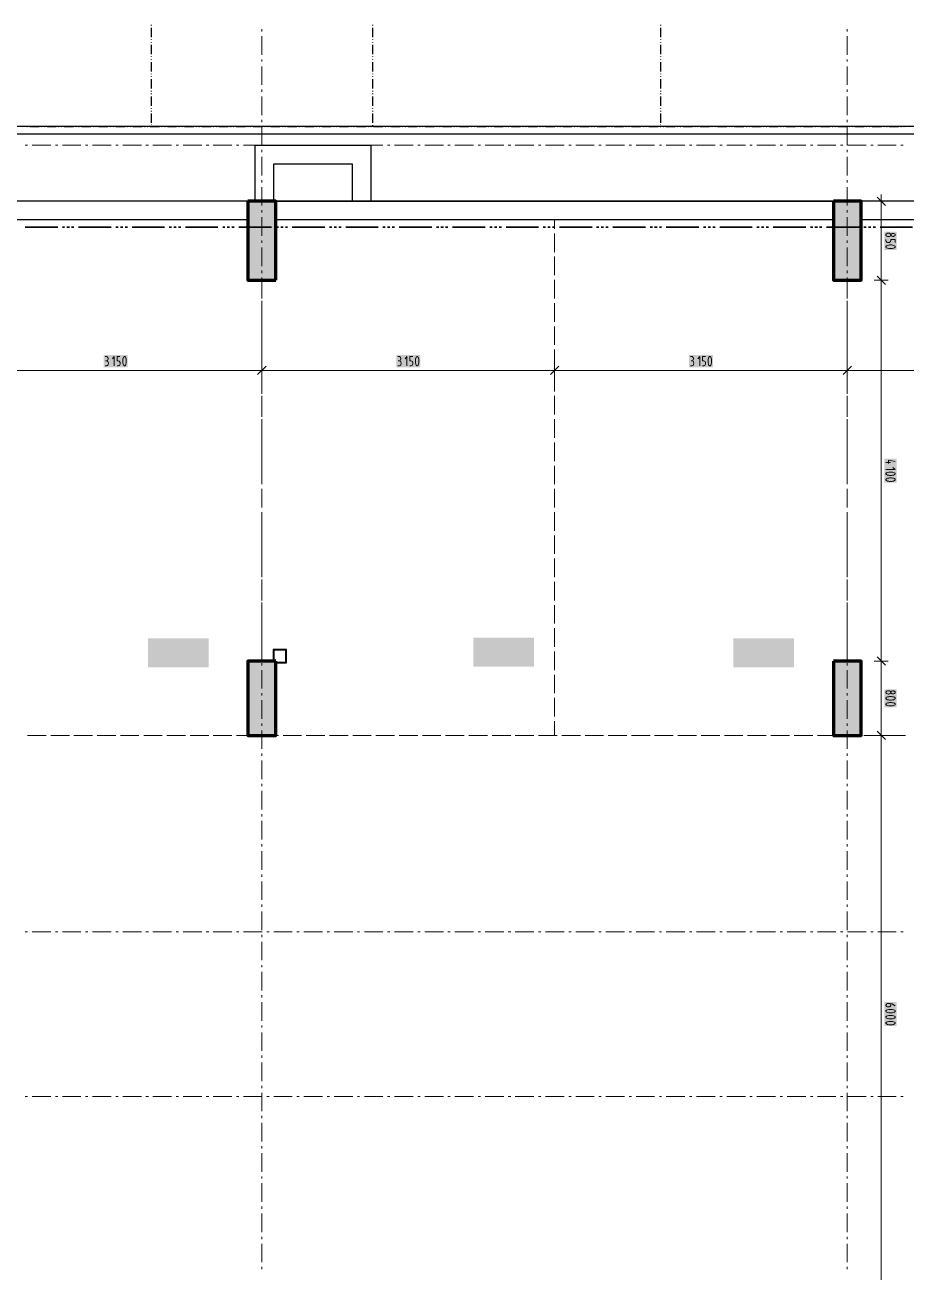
# Model space of a CAD drawing. Header units: millimetres. Extents: x 0 to 594, y 0 to 420.
# Drawn here: x 263.7 to 340.8, y 201 to 310.1 of the extents above; entities that cross this region are included whole.
import ezdxf

# ---------------------------------------------------------------- set-up
doc = ezdxf.new("R2010")
doc.units = ezdxf.units.MM
doc.header["$LTSCALE"] = 8
doc.layers.add('PDF_Cislovani stani', color=7, linetype='Continuous', true_color=0xffffff)
for name, color, linetype in [('PDF_CTU', 7, 'Continuous'), ('PDF_Dokresleni nad rovinou rezu', 7, 'Continuous'), ('PDF_Dopravni znaceni', 7, 'Continuous'), ('PDF_Koty delkove', 7, 'Continuous'), ('PDF_Obecne 0.25', 7, 'Continuous'), ('PDF_Okna', 7, 'Continuous'), ('PDF_Osy hlavni', 7, 'Continuous'), ('PDF_Pozarni useky', 3, 'Continuous'), ('PDF_Steny vnitrni', 7, 'Continuous')]:
    doc.layers.add(name, color=color, linetype=linetype)

msp = doc.modelspace()

# ---------------------------------------------------------------- linework, layer by layer
at = {"layer": 'PDF_Cislovani stani', "lineweight": 18, "transparency": 33554559}
for points in [[(274.49, 256.47), (274.49, 253.93), (279.8, 256.47), (279.8, 253.93)], [(302.96, 256.53), (302.96, 253.99), (308.27, 256.53), (308.27, 253.99)], [(325.69, 256.47), (325.69, 253.93), (331, 256.47), (331, 253.93)]]:
    msp.add_solid(points, dxfattribs=at)
at = {"layer": 'PDF_CTU', "lineweight": 25}
for points in [[(384.46, 301.25), (77.44, 301.25)], [(384.46, 300.6), (77.44, 300.6)]]:
    msp.add_lwpolyline(points, dxfattribs=at)
at = {"layer": 'PDF_Dokresleni nad rovinou rezu', "lineweight": 25}
for points in [[(274.79, 310.14), (274.79, 310.1)], [(274.79, 309.9), (274.79, 309.08)], [(294.13, 310.14), (294.13, 310.1)], [(294.13, 309.9), (294.13, 309.08)], [(319.32, 310.14), (319.32, 310.1)], [(319.32, 309.9), (319.32, 309.08)], [(274.79, 308.88), (274.79, 308.84)], [(294.13, 308.88), (294.13, 308.84)], [(319.32, 308.88), (319.32, 308.84)], [(274.79, 308.64), (274.79, 308.6)], [(274.79, 308.39), (274.79, 307.58)], [(294.13, 308.64), (294.13, 308.6)], [(294.13, 308.39), (294.13, 307.58)], [(319.32, 308.64), (319.32, 308.6)], [(319.32, 308.39), (319.32, 307.58)], [(274.79, 307.38), (274.79, 307.34)], [(274.79, 307.13), (274.79, 307.09)], [(274.79, 306.89), (274.79, 306.08)], [(294.13, 307.38), (294.13, 307.34)], [(294.13, 307.13), (294.13, 307.09)], [(294.13, 306.89), (294.13, 306.08)], [(319.32, 307.38), (319.32, 307.34)], [(319.32, 307.13), (319.32, 307.09)], [(319.32, 306.89), (319.32, 306.08)], [(274.79, 305.87), (274.79, 305.83)], [(274.79, 305.63), (274.79, 305.59)], [(294.13, 305.87), (294.13, 305.83)], [(294.13, 305.63), (294.13, 305.59)], [(319.32, 305.87), (319.32, 305.83)], [(319.32, 305.63), (319.32, 305.59)], [(274.79, 305.39), (274.79, 304.57)], [(294.13, 305.39), (294.13, 304.57)], [(319.32, 305.39), (319.32, 304.57)], [(274.79, 304.37), (274.79, 304.33)], [(274.79, 304.13), (274.79, 304.09)], [(274.79, 303.88), (274.79, 303.07)], [(294.13, 304.37), (294.13, 304.33)], [(294.13, 304.13), (294.13, 304.09)], [(294.13, 303.88), (294.13, 303.07)], [(319.32, 304.37), (319.32, 304.33)], [(319.32, 304.13), (319.32, 304.09)], [(319.32, 303.88), (319.32, 303.07)], [(274.79, 302.87), (274.79, 302.83)], [(274.79, 302.62), (274.79, 302.58)], [(274.79, 302.38), (274.79, 301.57)], [(294.13, 302.87), (294.13, 302.83)], [(294.13, 302.62), (294.13, 302.58)], [(294.13, 302.38), (294.13, 301.57)], [(319.32, 302.87), (319.32, 302.83)], [(319.32, 302.62), (319.32, 302.58)], [(319.32, 302.38), (319.32, 301.57)], [(263.92, 301.25), (263.96, 301.25)], [(264.16, 301.25), (264.98, 301.25)], [(265.18, 301.25), (265.22, 301.25)], [(265.42, 301.25), (265.46, 301.25)], [(265.67, 301.25), (266.48, 301.25)], [(266.68, 301.25), (266.72, 301.25)], [(266.93, 301.25), (266.97, 301.25)], [(267.17, 301.25), (267.98, 301.25)], [(268.19, 301.25), (268.23, 301.25)], [(268.43, 301.25), (268.47, 301.25)], [(268.67, 301.25), (269.49, 301.25)], [(269.69, 301.25), (269.73, 301.25)], [(269.93, 301.25), (269.97, 301.25)], [(270.18, 301.25), (270.99, 301.25)], [(271.19, 301.25), (271.23, 301.25)], [(271.44, 301.25), (271.48, 301.25)], [(271.68, 301.25), (272.49, 301.25)], [(272.7, 301.25), (272.74, 301.25)], [(272.94, 301.25), (272.98, 301.25)], [(273.18, 301.25), (274, 301.25)], [(274.2, 301.25), (274.24, 301.25)], [(274.44, 301.25), (274.48, 301.25)], [(274.69, 301.25), (275.5, 301.25)], [(275.7, 301.25), (275.74, 301.25)], [(275.95, 301.25), (275.99, 301.25)], [(276.19, 301.25), (277, 301.25)], [(277.21, 301.25), (277.25, 301.25)], [(277.45, 301.25), (277.49, 301.25)], [(277.69, 301.25), (278.51, 301.25)], [(278.71, 301.25), (278.75, 301.25)], [(278.95, 301.25), (278.99, 301.25)], [(279.2, 301.25), (280.01, 301.25)], [(280.21, 301.25), (280.25, 301.25)], [(280.46, 301.25), (280.5, 301.25)], [(280.7, 301.25), (281.51, 301.25)], [(281.72, 301.25), (281.76, 301.25)], [(281.96, 301.25), (282, 301.25)], [(282.2, 301.25), (283.02, 301.25)], [(283.22, 301.25), (283.26, 301.25)], [(283.46, 301.25), (283.5, 301.25)], [(283.71, 301.25), (284.52, 301.25)], [(284.72, 301.25), (284.76, 301.25)], [(284.97, 301.25), (285.01, 301.25)], [(285.21, 301.25), (286.02, 301.25)], [(286.23, 301.25), (286.27, 301.25)], [(286.47, 301.25), (286.51, 301.25)], [(286.71, 301.25), (287.53, 301.25)], [(287.73, 301.25), (287.77, 301.25)], [(287.97, 301.25), (288.01, 301.25)], [(288.22, 301.25), (289.03, 301.25)], [(289.23, 301.25), (289.27, 301.25)], [(289.48, 301.25), (289.52, 301.25)], [(289.72, 301.25), (290.53, 301.25)], [(290.74, 301.25), (290.78, 301.25)], [(290.98, 301.25), (291.02, 301.25)], [(291.22, 301.25), (292.04, 301.25)], [(292.24, 301.25), (292.28, 301.25)], [(292.48, 301.25), (292.53, 301.25)], [(292.73, 301.25), (293.54, 301.25)], [(293.74, 301.25), (293.78, 301.25)], [(293.99, 301.25), (294.03, 301.25)], [(294.13, 301.36), (294.13, 301.32)], [(294.23, 301.25), (295.04, 301.25)], [(295.25, 301.25), (295.29, 301.25)], [(295.49, 301.25), (295.53, 301.25)], [(295.73, 301.25), (296.55, 301.25)], [(296.75, 301.25), (296.79, 301.25)], [(296.99, 301.25), (297.04, 301.25)], [(297.24, 301.25), (298.05, 301.25)], [(298.25, 301.25), (298.29, 301.25)], [(298.5, 301.25), (298.54, 301.25)], [(298.74, 301.25), (299.55, 301.25)], [(299.76, 301.25), (299.8, 301.25)], [(300, 301.25), (300.04, 301.25)], [(300.25, 301.25), (301.06, 301.25)], [(301.26, 301.25), (301.3, 301.25)], [(301.5, 301.25), (301.55, 301.25)], [(301.75, 301.25), (302.56, 301.25)], [(302.76, 301.25), (302.8, 301.25)], [(303.01, 301.25), (303.05, 301.25)], [(303.25, 301.25), (304.06, 301.25)], [(304.27, 301.25), (304.31, 301.25)], [(304.51, 301.25), (304.55, 301.25)], [(304.76, 301.25), (305.57, 301.25)], [(305.77, 301.25), (305.81, 301.25)], [(306.01, 301.25), (306.06, 301.25)], [(306.26, 301.25), (307.07, 301.25)], [(307.27, 301.25), (307.32, 301.25)], [(307.52, 301.25), (307.56, 301.25)], [(307.76, 301.25), (308.57, 301.25)], [(308.78, 301.25), (308.82, 301.25)], [(309.02, 301.25), (309.06, 301.25)], [(309.27, 301.25), (310.08, 301.25)], [(310.28, 301.25), (310.32, 301.25)], [(310.52, 301.25), (310.57, 301.25)], [(310.77, 301.25), (311.58, 301.25)], [(311.78, 301.25), (311.83, 301.25)], [(312.03, 301.25), (312.07, 301.25)], [(312.27, 301.25), (313.08, 301.25)], [(313.29, 301.25), (313.33, 301.25)], [(313.53, 301.25), (313.57, 301.25)], [(313.78, 301.25), (314.59, 301.25)], [(314.79, 301.25), (314.83, 301.25)], [(315.04, 301.25), (315.08, 301.25)], [(315.28, 301.25), (316.09, 301.25)], [(316.29, 301.25), (316.34, 301.25)], [(316.54, 301.25), (316.58, 301.25)], [(316.78, 301.25), (317.59, 301.25)], [(317.8, 301.25), (317.84, 301.25)], [(318.04, 301.25), (318.08, 301.25)], [(318.29, 301.25), (319.1, 301.25)], [(319.3, 301.25), (319.34, 301.25)], [(319.55, 301.25), (319.59, 301.25)], [(319.79, 301.25), (320.6, 301.25)], [(320.8, 301.25), (320.85, 301.25)], [(321.05, 301.25), (321.09, 301.25)], [(321.29, 301.25), (322.11, 301.25)], [(322.31, 301.25), (322.35, 301.25)], [(322.55, 301.25), (322.59, 301.25)], [(322.8, 301.25), (323.61, 301.25)], [(323.81, 301.25), (323.85, 301.25)], [(324.06, 301.25), (324.1, 301.25)], [(324.3, 301.25), (325.11, 301.25)], [(325.32, 301.25), (325.36, 301.25)], [(325.56, 301.25), (325.6, 301.25)], [(325.8, 301.25), (326.62, 301.25)], [(326.82, 301.25), (326.86, 301.25)], [(327.06, 301.25), (327.1, 301.25)], [(327.31, 301.25), (328.12, 301.25)], [(328.32, 301.25), (328.36, 301.25)], [(328.57, 301.25), (328.61, 301.25)], [(328.81, 301.25), (329.62, 301.25)], [(329.83, 301.25), (329.87, 301.25)], [(330.07, 301.25), (330.11, 301.25)], [(330.31, 301.25), (331.13, 301.25)], [(331.33, 301.25), (331.37, 301.25)], [(331.57, 301.25), (331.61, 301.25)], [(331.82, 301.25), (332.63, 301.25)], [(332.83, 301.25), (332.87, 301.25)], [(333.08, 301.25), (333.12, 301.25)], [(333.32, 301.25), (334.13, 301.25)], [(334.34, 301.25), (334.38, 301.25)], [(334.58, 301.25), (334.62, 301.25)], [(334.82, 301.25), (335.64, 301.25)], [(335.84, 301.25), (335.88, 301.25)], [(336.08, 301.25), (336.12, 301.25)], [(336.33, 301.25), (337.14, 301.25)], [(337.34, 301.25), (337.38, 301.25)], [(337.59, 301.25), (337.63, 301.25)], [(337.83, 301.25), (338.64, 301.25)], [(338.85, 301.25), (338.89, 301.25)], [(339.09, 301.25), (339.13, 301.25)], [(339.33, 301.25), (340.15, 301.25)], [(340.35, 301.25), (340.39, 301.25)], [(340.59, 301.25), (340.63, 301.25)]]:
    msp.add_lwpolyline(points, dxfattribs=at)
at = {"layer": 'PDF_Dokresleni nad rovinou rezu', "lineweight": 25, "transparency": 33554559}
for points in [[(274.79, 301.46), (274.84, 301.41), (274.74, 301.41), (274.79, 301.36)], [(294.13, 301.3), (294.18, 301.25), (294.08, 301.25), (294.13, 301.2)], [(319.32, 301.46), (319.37, 301.41), (319.27, 301.41), (319.32, 301.36)]]:
    msp.add_solid(points, dxfattribs=at)
at = {"layer": 'PDF_Dopravni znaceni', "lineweight": 18}
for points in [[(310.06, 293.08), (310.06, 292.3)], [(310.06, 291.9), (310.06, 290.27)], [(310.06, 289.87), (310.06, 288.24)], [(284.46, 287.8), (284.46, 286.21)], [(310.06, 287.83), (310.06, 286.21)], [(335.66, 287.8), (335.66, 286.21)], [(284.46, 285.8), (284.46, 284.18)], [(310.06, 285.8), (310.06, 284.18)], [(335.66, 285.8), (335.66, 284.18)], [(284.46, 283.77), (284.46, 282.15)], [(310.06, 283.77), (310.06, 282.15)], [(335.66, 283.77), (335.66, 282.15)], [(284.46, 281.74), (284.46, 280.11)], [(310.06, 281.74), (310.06, 280.11)], [(335.66, 281.74), (335.66, 280.11)], [(284.46, 279.71), (284.46, 278.08)], [(310.06, 279.71), (310.06, 278.08)], [(335.66, 279.71), (335.66, 278.08)], [(284.46, 277.68), (284.46, 276.05)], [(310.06, 277.68), (310.06, 276.05)], [(335.66, 277.68), (335.66, 276.05)], [(284.46, 275.64), (284.46, 274.02)], [(310.06, 275.64), (310.06, 274.02)], [(335.66, 275.64), (335.66, 274.02)], [(284.46, 273.61), (284.46, 271.99)], [(310.06, 273.61), (310.06, 271.99)], [(335.66, 273.61), (335.66, 271.99)], [(284.46, 271.58), (284.46, 269.96)], [(310.06, 271.58), (310.06, 269.96)], [(335.66, 271.58), (335.66, 269.96)], [(284.46, 269.55), (284.46, 267.92)], [(310.06, 269.55), (310.06, 267.92)], [(335.66, 269.55), (335.66, 267.92)], [(284.46, 267.52), (284.46, 265.89)], [(310.06, 267.52), (310.06, 265.89)], [(335.66, 267.52), (335.66, 265.89)], [(284.46, 265.49), (284.46, 263.86)], [(310.06, 265.49), (310.06, 263.86)], [(335.66, 265.49), (335.66, 263.86)], [(284.46, 263.46), (284.46, 261.83)], [(310.06, 263.46), (310.06, 261.83)], [(335.66, 263.46), (335.66, 261.83)], [(284.46, 261.42), (284.46, 259.8)], [(310.06, 261.42), (310.06, 259.8)], [(335.66, 261.42), (335.66, 259.8)], [(284.46, 259.39), (284.46, 257.77)], [(310.06, 259.39), (310.06, 257.77)], [(335.66, 259.39), (335.66, 257.77)], [(284.46, 257.36), (284.46, 255.74)], [(310.06, 257.36), (310.06, 255.74)], [(335.66, 257.36), (335.66, 255.74)], [(284.46, 255.33), (284.46, 254.48)], [(310.06, 255.33), (310.06, 253.7)], [(335.66, 255.33), (335.66, 254.48)], [(310.06, 253.3), (310.06, 251.67)], [(310.06, 251.27), (310.06, 249.64)], [(310.06, 249.23), (310.06, 247.98)], [(263.96, 247.98), (265.59, 247.98)], [(265.99, 247.98), (267.62, 247.98)], [(268.02, 247.98), (269.65, 247.98)], [(270.06, 247.98), (271.68, 247.98)], [(272.09, 247.98), (273.71, 247.98)], [(274.12, 247.98), (275.74, 247.98)], [(276.15, 247.98), (277.78, 247.98)], [(278.18, 247.98), (279.81, 247.98)], [(280.21, 247.98), (281.84, 247.98)], [(282.25, 247.98), (283.87, 247.98)], [(285.68, 247.98), (285.9, 247.98)], [(286.31, 247.98), (287.93, 247.98)], [(288.34, 247.98), (289.97, 247.98)], [(290.37, 247.98), (292, 247.98)], [(292.4, 247.98), (294.03, 247.98)], [(294.43, 247.98), (296.06, 247.98)], [(296.47, 247.98), (298.09, 247.98)], [(298.5, 247.98), (300.12, 247.98)], [(300.53, 247.98), (302.15, 247.98)], [(302.56, 247.98), (304.19, 247.98)], [(304.59, 247.98), (306.22, 247.98)], [(306.62, 247.98), (308.25, 247.98)], [(308.66, 247.98), (310.28, 247.98)], [(310.69, 247.98), (312.31, 247.98)], [(312.72, 247.98), (314.34, 247.98)], [(314.75, 247.98), (316.38, 247.98)], [(316.78, 247.98), (318.41, 247.98)], [(318.81, 247.98), (320.44, 247.98)], [(320.85, 247.98), (322.47, 247.98)], [(322.88, 247.98), (324.5, 247.98)], [(324.91, 247.98), (326.53, 247.98)], [(326.94, 247.98), (328.57, 247.98)], [(328.97, 247.98), (330.6, 247.98)], [(331, 247.98), (332.63, 247.98)], [(333.04, 247.98), (334.66, 247.98)], [(335.07, 247.98), (336.69, 247.98)], [(337.1, 247.98), (338.72, 247.98)], [(339.13, 247.98), (340.76, 247.98)]]:
    msp.add_lwpolyline(points, dxfattribs=at)
at = {"layer": 'PDF_Dopravni znaceni', "lineweight": 18, "transparency": 33554559}
for points in [[(310.06, 293.12), (310.09, 293.08), (310.02, 293.08), (310.06, 293.05)], [(284.46, 287.84), (284.5, 287.8), (284.42, 287.8), (284.46, 287.77)], [(335.66, 287.84), (335.69, 287.8), (335.62, 287.8), (335.66, 287.77)], [(284.46, 254.52), (284.5, 254.48), (284.42, 254.48), (284.46, 254.45)], [(335.66, 254.52), (335.69, 254.48), (335.62, 254.48), (335.66, 254.45)], [(284.01, 247.98), (284.05, 248.02), (284.05, 247.95), (284.08, 247.98)], [(285.64, 247.98), (285.68, 248.02), (285.68, 247.95), (285.72, 247.98)], [(310.06, 248.02), (310.09, 247.98), (310.02, 247.98), (310.06, 247.95)]]:
    msp.add_solid(points, dxfattribs=at)
at = {"layer": 'PDF_Koty delkove', "lineweight": 18}
for points in [[(338.02, 294.71), (338.63, 294.71), (339.24, 294.71)], [(338.26, 295.07), (338.99, 294.34)], [(338.63, 294.71), (338.63, 295.32)], [(338.63, 294.71), (338.63, 292.45), (338.63, 287.8), (338.63, 254.48), (338.63, 247.98), (338.63, 199.22), (338.63, 192.72), (338.63, 159.4), (338.63, 152.9)], [(339.85, 291.12), (339.85, 291.38), (339.47, 291.38), (339.47, 291.28), (339.44, 291.2), (339.4, 291.16), (339.33, 291.11), (339.28, 291.1), (339.22, 291.1), (339.17, 291.11), (339.12, 291.14), (339.08, 291.17), (339.05, 291.21), (339.03, 291.28), (339.03, 291.38)], [(339.47, 291.82), (339.48, 291.84), (339.52, 291.87), (339.58, 291.89), (339.63, 291.91), (339.69, 291.91)], [(339.69, 291.91), (339.74, 291.89), (339.79, 291.87), (339.83, 291.83), (339.85, 291.8), (339.85, 291.75), (339.83, 291.72), (339.79, 291.68), (339.74, 291.66), (339.69, 291.64), (339.63, 291.64), (339.58, 291.66), (339.52, 291.68), (339.48, 291.71), (339.47, 291.73)], [(339.36, 290.58), (339.52, 290.58), (339.6, 290.59), (339.7, 290.62), (339.78, 290.65), (339.83, 290.69), (339.85, 290.71), (339.85, 290.76), (339.83, 290.78), (339.78, 290.82), (339.7, 290.85), (339.6, 290.88), (339.52, 290.89), (339.36, 290.89), (339.28, 290.88), (339.18, 290.85), (339.1, 290.82), (339.05, 290.78), (339.03, 290.76), (339.03, 290.71), (339.05, 290.69), (339.1, 290.65), (339.18, 290.62)], [(339.18, 290.62), (339.28, 290.59), (339.36, 290.58)], [(338.26, 288.17), (338.99, 287.44)], [(338.02, 287.8), (338.63, 287.8), (339.24, 287.8)], [(270.75, 281.13), (270.88, 281.13), (270.92, 281.12), (270.97, 281.09), (270.99, 281.05), (271.01, 280.97), (271.01, 280.92), (270.99, 280.84), (270.95, 280.78), (270.88, 280.76), (270.79, 280.76)], [(270.75, 280.32), (270.9, 280.32), (270.96, 280.35), (271, 280.39), (271.02, 280.46), (271.03, 280.51), (271.03, 280.57), (271.02, 280.63), (271, 280.69), (270.96, 280.73), (270.88, 280.76)], [(271.55, 280.32), (271.55, 281.13), (271.38, 280.92)], [(272.05, 281.13), (271.79, 281.13), (271.79, 280.76), (271.9, 280.76), (271.98, 280.73), (272.02, 280.69), (272.06, 280.62), (272.07, 280.57), (272.07, 280.51), (272.06, 280.46), (272.04, 280.4), (272.01, 280.36), (271.96, 280.34), (271.9, 280.32), (271.79, 280.32)], [(284.46, 279.31), (284.46, 279.92), (284.46, 280.52)], [(296.35, 281.13), (296.48, 281.13), (296.52, 281.12), (296.57, 281.09), (296.59, 281.05), (296.61, 280.97), (296.61, 280.92), (296.59, 280.84), (296.54, 280.78), (296.48, 280.76), (296.39, 280.76)], [(296.35, 280.32), (296.5, 280.32), (296.55, 280.35), (296.6, 280.39), (296.62, 280.46), (296.63, 280.51), (296.63, 280.57), (296.62, 280.63), (296.6, 280.69), (296.55, 280.73), (296.48, 280.76)], [(297.15, 280.32), (297.15, 281.13), (296.98, 280.92)], [(297.65, 281.13), (297.39, 281.13), (297.39, 280.76), (297.5, 280.76), (297.57, 280.73), (297.62, 280.69), (297.66, 280.62), (297.67, 280.57), (297.67, 280.51), (297.66, 280.46), (297.64, 280.4), (297.61, 280.36), (297.56, 280.34), (297.5, 280.32), (297.39, 280.32)], [(298.19, 280.65), (298.19, 280.81), (298.18, 280.89), (298.16, 280.99), (298.13, 281.07), (298.08, 281.12), (298.06, 281.13), (298.02, 281.13), (298, 281.12), (297.95, 281.07), (297.92, 280.99), (297.9, 280.89), (297.89, 280.81), (297.89, 280.65), (297.9, 280.57)], [(297.9, 280.57), (297.92, 280.47), (297.95, 280.39), (298, 280.34), (298.02, 280.32), (298.06, 280.32), (298.08, 280.34), (298.13, 280.39), (298.16, 280.47), (298.18, 280.57), (298.19, 280.65)], [(310.06, 279.92), (310.06, 280.52)], [(321.95, 281.13), (322.08, 281.13), (322.12, 281.12), (322.16, 281.09), (322.19, 281.05), (322.21, 280.97), (322.21, 280.92), (322.19, 280.84), (322.14, 280.78), (322.08, 280.76), (321.99, 280.76)], [(321.95, 280.32), (322.1, 280.32), (322.15, 280.35), (322.2, 280.39), (322.22, 280.46), (322.23, 280.51), (322.23, 280.57), (322.22, 280.63), (322.2, 280.69), (322.15, 280.73), (322.08, 280.76)], [(322.75, 280.32), (322.75, 281.13), (322.58, 280.92)], [(323.25, 281.13), (322.99, 281.13), (322.99, 280.76), (323.1, 280.76), (323.17, 280.73), (323.22, 280.69), (323.26, 280.62), (323.27, 280.57), (323.27, 280.51), (323.26, 280.46), (323.24, 280.4), (323.2, 280.36), (323.16, 280.34), (323.1, 280.32), (322.99, 280.32)], [(323.72, 281.07), (323.68, 281.12), (323.66, 281.13), (323.62, 281.13), (323.59, 281.12), (323.55, 281.07), (323.52, 280.99), (323.5, 280.89), (323.49, 280.81), (323.49, 280.65), (323.5, 280.57), (323.52, 280.47), (323.55, 280.39), (323.59, 280.34), (323.62, 280.32), (323.66, 280.32), (323.68, 280.34), (323.72, 280.39), (323.76, 280.47), (323.78, 280.57), (323.79, 280.65)], [(323.79, 280.65), (323.79, 280.81), (323.78, 280.89), (323.76, 280.99), (323.72, 281.07)], [(335.66, 279.31), (335.66, 279.92), (335.66, 280.52)], [(258.86, 279.92), (284.46, 279.92), (310.06, 279.92), (335.66, 279.92), (356.38, 279.92), (375.88, 279.92), (385.11, 279.92), (385.71, 279.92)], [(284.09, 279.55), (284.83, 280.28)], [(309.69, 279.55), (310.42, 280.28)], [(310.06, 279.92), (310.06, 279.31)], [(335.29, 279.55), (336.02, 280.28)], [(339.03, 271.86), (339.44, 271.86)], [(339.25, 271.77), (339.25, 272.07), (339.85, 271.94)], [(339.03, 271.25), (339.85, 271.25), (339.63, 271.42)], [(339.36, 270.21), (339.52, 270.21), (339.6, 270.22), (339.7, 270.24), (339.78, 270.28), (339.83, 270.32), (339.85, 270.34), (339.85, 270.38), (339.83, 270.41), (339.78, 270.45), (339.7, 270.48), (339.6, 270.5), (339.52, 270.51), (339.36, 270.51), (339.28, 270.5), (339.18, 270.48), (339.1, 270.45), (339.05, 270.41), (339.03, 270.38), (339.03, 270.34)], [(339.03, 270.34), (339.05, 270.32), (339.1, 270.28), (339.18, 270.24), (339.28, 270.22), (339.36, 270.21)], [(338.02, 254.48), (338.63, 254.48), (339.24, 254.48)], [(338.26, 254.85), (338.99, 254.12)], [(339.85, 251.21), (339.85, 251.25), (339.83, 251.28), (339.78, 251.32), (339.7, 251.35), (339.6, 251.37), (339.52, 251.38), (339.36, 251.38), (339.28, 251.37), (339.18, 251.35), (339.1, 251.32), (339.05, 251.28), (339.03, 251.25), (339.03, 251.21), (339.05, 251.19), (339.1, 251.15), (339.18, 251.11), (339.28, 251.09), (339.36, 251.08)], [(339.36, 251.08), (339.52, 251.08), (339.6, 251.09), (339.7, 251.11), (339.78, 251.15), (339.83, 251.19), (339.85, 251.21)], [(339.47, 251.8), (339.48, 251.82), (339.52, 251.85), (339.58, 251.87), (339.63, 251.88), (339.69, 251.88), (339.74, 251.87), (339.79, 251.85), (339.83, 251.81), (339.85, 251.77), (339.85, 251.73), (339.83, 251.7), (339.79, 251.66), (339.74, 251.63), (339.69, 251.62), (339.63, 251.62), (339.58, 251.63), (339.52, 251.66), (339.48, 251.69), (339.47, 251.71)], [(338.02, 247.98), (338.63, 247.98), (339.24, 247.98)], [(338.26, 248.35), (338.99, 247.62)], [(339.14, 224.24), (339.1, 224.26), (339.08, 224.29), (339.05, 224.32), (339.03, 224.36), (339.03, 224.4), (339.05, 224.45), (339.08, 224.48), (339.1, 224.5), (339.14, 224.52), (339.2, 224.54), (339.39, 224.54), (339.58, 224.49), (339.71, 224.43), (339.85, 224.32)], [(339.47, 224.51), (339.47, 224.36), (339.45, 224.32), (339.43, 224.29), (339.4, 224.26), (339.36, 224.24), (339.31, 224.23), (339.2, 224.23), (339.14, 224.24)], [(339.52, 223.49), (339.36, 223.49), (339.28, 223.48), (339.18, 223.46), (339.1, 223.43), (339.05, 223.39), (339.03, 223.36), (339.03, 223.32), (339.05, 223.3), (339.1, 223.26), (339.18, 223.22), (339.28, 223.2), (339.36, 223.19)], [(339.36, 223.19), (339.52, 223.19), (339.6, 223.2), (339.7, 223.22), (339.78, 223.26), (339.83, 223.3), (339.85, 223.32), (339.85, 223.36), (339.83, 223.39), (339.78, 223.43), (339.7, 223.46), (339.6, 223.48), (339.52, 223.49)]]:
    msp.add_lwpolyline(points, dxfattribs=at)
for points in [[(339.22, 291.62), (339.28, 291.62), (339.35, 291.63), (339.41, 291.67), (339.45, 291.71), (339.47, 291.73), (339.47, 291.82), (339.45, 291.84), (339.41, 291.88), (339.35, 291.92), (339.28, 291.93), (339.22, 291.93), (339.16, 291.92), (339.09, 291.88), (339.05, 291.84), (339.03, 291.8), (339.03, 291.75), (339.05, 291.71), (339.09, 291.67), (339.16, 291.63)], [(272.59, 280.65), (272.59, 280.81), (272.58, 280.89), (272.56, 280.99), (272.53, 281.07), (272.49, 281.12), (272.46, 281.13), (272.42, 281.13), (272.4, 281.12), (272.35, 281.07), (272.32, 280.99), (272.3, 280.89), (272.29, 280.81), (272.29, 280.65), (272.3, 280.57), (272.32, 280.47), (272.35, 280.39), (272.4, 280.34), (272.42, 280.32), (272.46, 280.32), (272.49, 280.34), (272.53, 280.39), (272.56, 280.47), (272.58, 280.57)], [(339.36, 270.73), (339.52, 270.73), (339.6, 270.74), (339.7, 270.76), (339.78, 270.8), (339.83, 270.84), (339.85, 270.86), (339.85, 270.9), (339.83, 270.93), (339.78, 270.97), (339.7, 271), (339.6, 271.02), (339.52, 271.03), (339.36, 271.03), (339.28, 271.02), (339.18, 271), (339.1, 270.97), (339.05, 270.93), (339.03, 270.9), (339.03, 270.86), (339.05, 270.84), (339.1, 270.8), (339.18, 270.76), (339.28, 270.74)], [(339.22, 251.6), (339.28, 251.6), (339.35, 251.61), (339.41, 251.64), (339.45, 251.69), (339.47, 251.71), (339.47, 251.8), (339.45, 251.82), (339.41, 251.86), (339.35, 251.89), (339.28, 251.9), (339.22, 251.9), (339.16, 251.89), (339.09, 251.86), (339.05, 251.82), (339.03, 251.77), (339.03, 251.73), (339.05, 251.69), (339.09, 251.64), (339.16, 251.61)], [(339.36, 250.56), (339.52, 250.56), (339.6, 250.57), (339.7, 250.59), (339.78, 250.63), (339.83, 250.67), (339.85, 250.69), (339.85, 250.73), (339.83, 250.76), (339.78, 250.8), (339.7, 250.83), (339.6, 250.85), (339.52, 250.86), (339.36, 250.86), (339.28, 250.85), (339.18, 250.83), (339.1, 250.8), (339.05, 250.76), (339.03, 250.73), (339.03, 250.69), (339.05, 250.67), (339.1, 250.63), (339.18, 250.59), (339.28, 250.57)], [(339.36, 223.71), (339.52, 223.71), (339.6, 223.72), (339.7, 223.74), (339.78, 223.78), (339.83, 223.82), (339.85, 223.84), (339.85, 223.88), (339.83, 223.91), (339.78, 223.95), (339.7, 223.98), (339.6, 224), (339.52, 224.01), (339.36, 224.01), (339.28, 224), (339.18, 223.98), (339.1, 223.95), (339.05, 223.91), (339.03, 223.88), (339.03, 223.84), (339.05, 223.82), (339.1, 223.78), (339.18, 223.74), (339.28, 223.72)], [(339.36, 222.67), (339.52, 222.67), (339.6, 222.68), (339.7, 222.7), (339.78, 222.74), (339.83, 222.78), (339.85, 222.8), (339.85, 222.84), (339.83, 222.87), (339.78, 222.91), (339.7, 222.94), (339.6, 222.96), (339.52, 222.97), (339.36, 222.97), (339.28, 222.96), (339.18, 222.94), (339.1, 222.91), (339.05, 222.87), (339.03, 222.84), (339.03, 222.8), (339.05, 222.78), (339.1, 222.74), (339.18, 222.7), (339.28, 222.68)]]:
    msp.add_lwpolyline(points, close=True, dxfattribs=at)
at = {"layer": 'PDF_Koty delkove', "color": 7, "lineweight": 25, "true_color": 0xffffff, "transparency": 33554559}
for points in [[(338.91, 292.05), (338.91, 290.46), (339.97, 292.05), (339.97, 290.46)], [(338.91, 272.2), (338.91, 270.09), (339.97, 272.2), (339.97, 270.09)], [(338.91, 252.03), (338.91, 250.44), (339.97, 252.03), (339.97, 250.44)], [(338.91, 224.66), (338.91, 222.55), (339.97, 224.66), (339.97, 222.55)]]:
    msp.add_solid(points, dxfattribs=at)
at = {"layer": 'PDF_Koty delkove', "color": 7, "lineweight": 18, "true_color": 0xffffff, "transparency": 33554559}
for points in [[(270.61, 280.2), (272.71, 280.2), (270.61, 281.26), (272.71, 281.26)], [(296.21, 280.2), (298.31, 280.2), (296.21, 281.26), (298.31, 281.26)], [(321.8, 280.2), (323.91, 280.2), (321.8, 281.26), (323.91, 281.26)]]:
    msp.add_solid(points, dxfattribs=at)
at = {"layer": 'PDF_Obecne 0.25', "lineweight": 25}
for points in [[(294.01, 294.71), (294.01, 299.58), (283.85, 299.58), (283.85, 294.71)], [(292.38, 294.71), (292.38, 297.96), (285.48, 297.96), (285.48, 294.71)], [(283.24, 294.71), (234.48, 294.71)], [(369.38, 294.71), (336.88, 294.71)], [(283.24, 293.08), (234.48, 293.08)], [(334.44, 293.08), (285.68, 293.08)], [(369.38, 293.08), (336.88, 293.08)]]:
    msp.add_lwpolyline(points, dxfattribs=at)
msp.add_lwpolyline([(285.68, 294.71), (334.44, 294.71)], close=True, dxfattribs=at)
at = {"layer": 'PDF_Okna', "lineweight": 25}
for points in [[(285.68, 254.34), (286.61, 254.34), (286.61, 255.5), (285.46, 255.5), (285.46, 254.48)], [(285.68, 254.39), (286.56, 254.39), (286.56, 255.45), (285.51, 255.45), (285.51, 254.48)]]:
    msp.add_lwpolyline(points, dxfattribs=at)
at = {"layer": 'PDF_Osy hlavni', "lineweight": 18}
for points in [[(284.46, 309.78), (284.46, 309.57)], [(284.46, 309.17), (284.46, 307.54)], [(335.66, 309.78), (335.66, 309.57)], [(335.66, 309.17), (335.66, 307.54)], [(284.46, 307.13), (284.46, 306.93)], [(335.66, 307.13), (335.66, 306.93)], [(284.46, 306.52), (284.46, 304.9)], [(335.66, 306.52), (335.66, 304.9)], [(284.46, 304.49), (284.46, 304.29)], [(335.66, 304.49), (335.66, 304.29)], [(284.46, 303.88), (284.46, 302.26)], [(335.66, 303.88), (335.66, 302.26)], [(284.46, 301.85), (284.46, 301.65)], [(284.46, 301.24), (284.46, 299.62)], [(335.66, 301.85), (335.66, 301.65)], [(335.66, 301.24), (335.66, 299.62)], [(263.76, 299.63), (263.96, 299.63)], [(264.37, 299.63), (265.99, 299.63)], [(266.4, 299.63), (266.6, 299.63)], [(267.01, 299.63), (268.63, 299.63)], [(269.04, 299.63), (269.24, 299.63)], [(269.65, 299.63), (271.27, 299.63)], [(271.68, 299.63), (271.88, 299.63)], [(272.29, 299.63), (273.92, 299.63)], [(274.32, 299.63), (274.53, 299.63)], [(274.93, 299.63), (276.56, 299.63)], [(276.96, 299.63), (277.17, 299.63)], [(277.57, 299.63), (279.2, 299.63)], [(279.6, 299.63), (279.81, 299.63)], [(280.21, 299.63), (281.84, 299.63)], [(282.25, 299.63), (282.45, 299.63)], [(282.85, 299.63), (284.48, 299.63)], [(284.46, 299.21), (284.46, 299.01)], [(284.89, 299.63), (285.09, 299.63)], [(285.5, 299.63), (287.12, 299.63)], [(287.53, 299.63), (287.73, 299.63)], [(288.14, 299.63), (289.76, 299.63)], [(290.17, 299.63), (290.37, 299.63)], [(290.78, 299.63), (292.4, 299.63)], [(292.81, 299.63), (293.01, 299.63)], [(293.42, 299.63), (295.04, 299.63)], [(295.45, 299.63), (295.65, 299.63)], [(296.06, 299.63), (297.69, 299.63)], [(298.09, 299.63), (298.29, 299.63)], [(298.7, 299.63), (300.33, 299.63)], [(300.73, 299.63), (300.94, 299.63)], [(301.34, 299.63), (302.97, 299.63)], [(303.37, 299.63), (303.58, 299.63)], [(303.98, 299.63), (305.61, 299.63)], [(306.01, 299.63), (306.22, 299.63)], [(306.62, 299.63), (308.25, 299.63)], [(308.66, 299.63), (308.86, 299.63)], [(309.27, 299.63), (310.89, 299.63)], [(311.3, 299.63), (311.5, 299.63)], [(311.91, 299.63), (313.53, 299.63)], [(313.94, 299.63), (314.14, 299.63)], [(314.55, 299.63), (316.17, 299.63)], [(316.58, 299.63), (316.78, 299.63)], [(317.19, 299.63), (318.81, 299.63)], [(319.22, 299.63), (319.42, 299.63)], [(319.83, 299.63), (321.45, 299.63)], [(321.86, 299.63), (322.06, 299.63)], [(322.47, 299.63), (324.1, 299.63)], [(324.5, 299.63), (324.71, 299.63)], [(325.11, 299.63), (326.74, 299.63)], [(327.14, 299.63), (327.35, 299.63)], [(327.75, 299.63), (329.38, 299.63)], [(329.78, 299.63), (329.99, 299.63)], [(330.39, 299.63), (332.02, 299.63)], [(332.43, 299.63), (332.63, 299.63)], [(333.04, 299.63), (334.66, 299.63)], [(335.07, 299.63), (335.27, 299.63)], [(335.66, 299.21), (335.66, 299.01)], [(335.68, 299.63), (337.3, 299.63)], [(337.71, 299.63), (337.91, 299.63)], [(338.32, 299.63), (339.94, 299.63)], [(340.35, 299.63), (340.55, 299.63)], [(284.46, 298.6), (284.46, 296.98)], [(335.66, 298.6), (335.66, 296.98)], [(284.46, 296.57), (284.46, 296.37)], [(284.46, 295.96), (284.46, 294.34)], [(335.66, 296.57), (335.66, 296.37)], [(335.66, 295.96), (335.66, 294.34)], [(284.46, 293.93), (284.46, 293.73)], [(335.66, 293.93), (335.66, 293.73)], [(284.46, 293.32), (284.46, 291.69)], [(335.66, 293.32), (335.66, 291.69)], [(284.46, 291.29), (284.46, 291.08)], [(284.46, 290.68), (284.46, 289.05)], [(335.66, 291.29), (335.66, 291.08)], [(335.66, 290.68), (335.66, 289.05)], [(284.46, 288.65), (284.46, 288.44)], [(284.46, 288.04), (284.46, 286.41)], [(335.66, 288.65), (335.66, 288.44)], [(335.66, 288.04), (335.66, 286.41)], [(284.46, 286.01), (284.46, 285.8)], [(335.66, 286.01), (335.66, 285.8)], [(284.46, 285.4), (284.46, 283.77)], [(335.66, 285.4), (335.66, 283.77)], [(284.46, 283.36), (284.46, 283.16)], [(284.46, 282.76), (284.46, 281.13)], [(335.66, 283.36), (335.66, 283.16)], [(335.66, 282.76), (335.66, 281.13)], [(284.46, 280.72), (284.46, 280.52)], [(335.66, 280.72), (335.66, 280.52)], [(284.46, 280.11), (284.46, 278.49)], [(335.66, 280.11), (335.66, 278.49)], [(284.46, 278.08), (284.46, 277.88)], [(284.46, 277.47), (284.46, 275.85)], [(335.66, 278.08), (335.66, 277.88)], [(335.66, 277.47), (335.66, 275.85)], [(284.46, 275.44), (284.46, 275.24)], [(335.66, 275.44), (335.66, 275.24)], [(284.46, 274.83), (284.46, 273.21)], [(335.66, 274.83), (335.66, 273.21)], [(284.46, 272.8), (284.46, 272.6)], [(335.66, 272.8), (335.66, 272.6)], [(284.46, 272.19), (284.46, 270.57)], [(335.66, 272.19), (335.66, 270.57)], [(284.46, 270.16), (284.46, 269.96)], [(284.46, 269.55), (284.46, 267.92)], [(335.66, 270.16), (335.66, 269.96)], [(335.66, 269.55), (335.66, 267.92)], [(284.46, 267.52), (284.46, 267.32)], [(335.66, 267.52), (335.66, 267.32)], [(284.46, 266.91), (284.46, 265.28)], [(335.66, 266.91), (335.66, 265.28)], [(284.46, 264.88), (284.46, 264.67)], [(284.46, 264.27), (284.46, 262.64)], [(335.66, 264.88), (335.66, 264.67)], [(335.66, 264.27), (335.66, 262.64)], [(284.46, 262.24), (284.46, 262.03)], [(335.66, 262.24), (335.66, 262.03)], [(284.46, 261.63), (284.46, 260)], [(335.66, 261.63), (335.66, 260)], [(284.46, 259.6), (284.46, 259.39)], [(284.46, 258.99), (284.46, 257.36)], [(335.66, 259.6), (335.66, 259.39)], [(335.66, 258.99), (335.66, 257.36)], [(284.46, 256.95), (284.46, 256.75)], [(335.66, 256.95), (335.66, 256.75)], [(284.46, 256.34), (284.46, 254.72)], [(335.66, 256.34), (335.66, 254.72)], [(284.46, 254.31), (284.46, 254.11)], [(335.66, 254.31), (335.66, 254.11)], [(284.46, 253.7), (284.46, 252.08)], [(335.66, 253.7), (335.66, 252.08)], [(284.46, 251.67), (284.46, 251.47)], [(284.46, 251.06), (284.46, 249.44)], [(335.66, 251.67), (335.66, 251.47)], [(335.66, 251.06), (335.66, 249.44)], [(284.46, 249.03), (284.46, 248.83)], [(335.66, 249.03), (335.66, 248.83)], [(284.46, 248.42), (284.46, 246.8)], [(335.66, 248.42), (335.66, 246.8)], [(284.46, 246.39), (284.46, 246.19)], [(284.46, 245.78), (284.46, 244.16)], [(335.66, 246.39), (335.66, 246.19)], [(335.66, 245.78), (335.66, 244.16)], [(284.46, 243.75), (284.46, 243.55)], [(335.66, 243.75), (335.66, 243.55)], [(284.46, 243.14), (284.46, 241.51)], [(335.66, 243.14), (335.66, 241.51)], [(284.46, 241.11), (284.46, 240.9)], [(284.46, 240.5), (284.46, 238.87)], [(335.66, 241.11), (335.66, 240.9)], [(335.66, 240.5), (335.66, 238.87)], [(284.46, 238.47), (284.46, 238.26)], [(284.46, 237.86), (284.46, 236.23)], [(335.66, 238.47), (335.66, 238.26)], [(335.66, 237.86), (335.66, 236.23)], [(284.46, 235.83), (284.46, 235.62)], [(335.66, 235.83), (335.66, 235.62)], [(284.46, 235.22), (284.46, 233.59)], [(335.66, 235.22), (335.66, 233.59)], [(284.46, 233.18), (284.46, 232.98)], [(284.46, 232.57), (284.46, 230.95)], [(335.66, 233.18), (335.66, 232.98)], [(335.66, 232.57), (335.66, 230.95)], [(263.76, 230.8), (263.96, 230.8)], [(264.37, 230.8), (265.99, 230.8)], [(266.4, 230.8), (266.6, 230.8)], [(267.01, 230.8), (268.63, 230.8)], [(269.04, 230.8), (269.24, 230.8)], [(269.65, 230.8), (271.27, 230.8)], [(271.68, 230.8), (271.88, 230.8)], [(272.29, 230.8), (273.92, 230.8)], [(274.32, 230.8), (274.53, 230.8)], [(274.93, 230.8), (276.56, 230.8)], [(276.96, 230.8), (277.17, 230.8)], [(277.57, 230.8), (279.2, 230.8)], [(279.6, 230.8), (279.81, 230.8)], [(280.21, 230.8), (281.84, 230.8)], [(282.25, 230.8), (282.45, 230.8)], [(282.85, 230.8), (284.48, 230.8)], [(284.46, 230.54), (284.46, 230.34)], [(284.89, 230.8), (285.09, 230.8)], [(285.5, 230.8), (287.12, 230.8)], [(287.53, 230.8), (287.73, 230.8)], [(288.14, 230.8), (289.76, 230.8)], [(290.17, 230.8), (290.37, 230.8)], [(290.78, 230.8), (292.4, 230.8)], [(292.81, 230.8), (293.01, 230.8)], [(293.42, 230.8), (295.04, 230.8)], [(295.45, 230.8), (295.65, 230.8)], [(296.06, 230.8), (297.69, 230.8)], [(298.09, 230.8), (298.29, 230.8)], [(298.7, 230.8), (300.33, 230.8)], [(300.73, 230.8), (300.94, 230.8)], [(301.34, 230.8), (302.97, 230.8)], [(303.37, 230.8), (303.58, 230.8)], [(303.98, 230.8), (305.61, 230.8)], [(306.01, 230.8), (306.22, 230.8)], [(306.62, 230.8), (308.25, 230.8)], [(308.66, 230.8), (308.86, 230.8)], [(309.27, 230.8), (310.89, 230.8)], [(311.3, 230.8), (311.5, 230.8)], [(311.91, 230.8), (313.53, 230.8)], [(313.94, 230.8), (314.14, 230.8)], [(314.55, 230.8), (316.17, 230.8)], [(316.58, 230.8), (316.78, 230.8)], [(317.19, 230.8), (318.81, 230.8)], [(319.22, 230.8), (319.42, 230.8)], [(319.83, 230.8), (321.45, 230.8)], [(321.86, 230.8), (322.06, 230.8)], [(322.47, 230.8), (324.1, 230.8)], [(324.5, 230.8), (324.71, 230.8)], [(325.11, 230.8), (326.74, 230.8)], [(327.14, 230.8), (327.35, 230.8)], [(327.75, 230.8), (329.38, 230.8)], [(329.78, 230.8), (329.99, 230.8)], [(330.39, 230.8), (332.02, 230.8)], [(332.43, 230.8), (332.63, 230.8)], [(333.04, 230.8), (334.66, 230.8)], [(335.07, 230.8), (335.27, 230.8)], [(335.66, 230.54), (335.66, 230.34)], [(335.68, 230.8), (337.3, 230.8)], [(337.71, 230.8), (337.91, 230.8)], [(338.32, 230.8), (339.94, 230.8)], [(340.35, 230.8), (340.55, 230.8)], [(284.46, 229.93), (284.46, 228.31)], [(335.66, 229.93), (335.66, 228.31)], [(284.46, 227.9), (284.46, 227.7)], [(284.46, 227.29), (284.46, 225.67)], [(335.66, 227.9), (335.66, 227.7)], [(335.66, 227.29), (335.66, 225.67)], [(284.46, 225.26), (284.46, 225.06)], [(335.66, 225.26), (335.66, 225.06)], [(284.46, 224.65), (284.46, 223.03)], [(335.66, 224.65), (335.66, 223.03)], [(284.46, 222.62), (284.46, 222.42)], [(335.66, 222.62), (335.66, 222.42)], [(284.46, 222.01), (284.46, 220.39)], [(335.66, 222.01), (335.66, 220.39)], [(284.46, 219.98), (284.46, 219.78)], [(284.46, 219.37), (284.46, 217.74)], [(335.66, 219.98), (335.66, 219.78)], [(335.66, 219.37), (335.66, 217.74)], [(284.46, 217.34), (284.46, 217.13)], [(335.66, 217.34), (335.66, 217.13)], [(263.76, 216.41), (263.96, 216.41)], [(264.37, 216.41), (265.99, 216.41)], [(266.4, 216.41), (266.6, 216.41)], [(267.01, 216.41), (268.63, 216.41)], [(269.04, 216.41), (269.24, 216.41)], [(269.65, 216.41), (271.27, 216.41)], [(271.68, 216.41), (271.88, 216.41)], [(272.29, 216.41), (273.92, 216.41)], [(274.32, 216.41), (274.53, 216.41)], [(274.93, 216.41), (276.56, 216.41)], [(276.96, 216.41), (277.17, 216.41)], [(277.57, 216.41), (279.2, 216.41)], [(279.6, 216.41), (279.81, 216.41)], [(280.21, 216.41), (281.84, 216.41)], [(282.25, 216.41), (282.45, 216.41)], [(282.85, 216.41), (284.48, 216.41)], [(284.46, 216.73), (284.46, 215.1)], [(284.89, 216.41), (285.09, 216.41)], [(285.5, 216.41), (287.12, 216.41)], [(287.53, 216.41), (287.73, 216.41)], [(288.14, 216.41), (289.76, 216.41)], [(290.17, 216.41), (290.37, 216.41)], [(290.78, 216.41), (292.4, 216.41)], [(292.81, 216.41), (293.01, 216.41)], [(293.42, 216.41), (295.04, 216.41)], [(295.45, 216.41), (295.65, 216.41)], [(296.06, 216.41), (297.69, 216.41)], [(298.09, 216.41), (298.29, 216.41)], [(298.7, 216.41), (300.33, 216.41)], [(300.73, 216.41), (300.94, 216.41)], [(301.34, 216.41), (302.97, 216.41)], [(303.37, 216.41), (303.58, 216.41)], [(303.98, 216.41), (305.61, 216.41)], [(306.01, 216.41), (306.22, 216.41)], [(306.62, 216.41), (308.25, 216.41)], [(308.66, 216.41), (308.86, 216.41)], [(309.27, 216.41), (310.89, 216.41)], [(311.3, 216.41), (311.5, 216.41)], [(311.91, 216.41), (313.53, 216.41)], [(313.94, 216.41), (314.14, 216.41)], [(314.55, 216.41), (316.17, 216.41)], [(316.58, 216.41), (316.78, 216.41)], [(317.19, 216.41), (318.81, 216.41)], [(319.22, 216.41), (319.42, 216.41)], [(319.83, 216.41), (321.45, 216.41)], [(321.86, 216.41), (322.06, 216.41)], [(322.47, 216.41), (324.1, 216.41)], [(324.5, 216.41), (324.71, 216.41)], [(325.11, 216.41), (326.74, 216.41)], [(327.14, 216.41), (327.35, 216.41)], [(327.75, 216.41), (329.38, 216.41)], [(329.78, 216.41), (329.99, 216.41)], [(330.39, 216.41), (332.02, 216.41)], [(332.43, 216.41), (332.63, 216.41)], [(333.04, 216.41), (334.66, 216.41)], [(335.07, 216.41), (335.27, 216.41)], [(335.66, 216.73), (335.66, 215.1)], [(335.68, 216.41), (337.3, 216.41)], [(337.71, 216.41), (337.91, 216.41)], [(338.32, 216.41), (339.94, 216.41)], [(340.35, 216.41), (340.55, 216.41)], [(284.46, 214.7), (284.46, 214.49)], [(284.46, 214.09), (284.46, 212.46)], [(335.66, 214.7), (335.66, 214.49)], [(335.66, 214.09), (335.66, 212.46)], [(284.46, 212.06), (284.46, 211.85)], [(335.66, 212.06), (335.66, 211.85)], [(284.46, 211.45), (284.46, 209.82)], [(335.66, 211.45), (335.66, 209.82)], [(284.46, 209.41), (284.46, 209.21)], [(284.46, 208.81), (284.46, 207.18)], [(335.66, 209.41), (335.66, 209.21)], [(335.66, 208.81), (335.66, 207.18)], [(284.46, 206.77), (284.46, 206.57)], [(335.66, 206.77), (335.66, 206.57)], [(284.46, 206.16), (284.46, 204.54)], [(335.66, 206.16), (335.66, 204.54)], [(284.46, 204.13), (284.46, 203.93)], [(335.66, 204.13), (335.66, 203.93)], [(284.46, 203.52), (284.46, 201.9)], [(335.66, 203.52), (335.66, 201.9)], [(284.46, 201.49), (284.46, 201.29)], [(335.66, 201.49), (335.66, 201.29)]]:
    msp.add_lwpolyline(points, dxfattribs=at)
at = {"layer": 'PDF_Pozarni useky', "lineweight": 35}
for points in [[(263.76, 292.44), (266.6, 292.44)], [(267.01, 292.44), (267.21, 292.44)], [(267.41, 292.44), (267.62, 292.44)], [(267.82, 292.44), (268.02, 292.44)], [(268.43, 292.44), (271.27, 292.44)], [(271.68, 292.44), (271.88, 292.44)], [(272.09, 292.44), (272.29, 292.44)], [(272.49, 292.44), (272.7, 292.44)], [(273.1, 292.44), (275.95, 292.44)], [(276.35, 292.44), (276.56, 292.44)], [(276.76, 292.44), (276.96, 292.44)], [(277.17, 292.44), (277.37, 292.44)], [(277.78, 292.44), (280.62, 292.44)], [(281.03, 292.44), (281.23, 292.44)], [(281.43, 292.44), (281.64, 292.44)], [(281.84, 292.44), (282.04, 292.44)], [(282.45, 292.44), (285.29, 292.44)], [(285.7, 292.44), (285.9, 292.44)], [(286.11, 292.44), (286.31, 292.44)], [(286.51, 292.44), (286.71, 292.44)], [(287.12, 292.44), (289.97, 292.44)], [(290.37, 292.44), (290.57, 292.44)], [(290.78, 292.44), (290.98, 292.44)], [(291.18, 292.44), (291.39, 292.44)], [(291.79, 292.44), (294.64, 292.44)], [(295.04, 292.44), (295.25, 292.44)], [(295.45, 292.44), (295.65, 292.44)], [(295.86, 292.44), (296.06, 292.44)], [(296.47, 292.44), (299.31, 292.44)], [(299.72, 292.44), (299.92, 292.44)], [(300.12, 292.44), (300.33, 292.44)], [(300.53, 292.44), (300.73, 292.44)], [(301.14, 292.44), (303.98, 292.44)], [(304.39, 292.44), (304.59, 292.44)], [(304.8, 292.44), (305, 292.44)], [(305.2, 292.44), (305.41, 292.44)], [(305.81, 292.44), (308.66, 292.44)], [(309.06, 292.44), (309.27, 292.44)], [(309.47, 292.44), (309.67, 292.44)], [(309.87, 292.44), (310.08, 292.44)], [(310.48, 292.44), (313.33, 292.44)], [(313.73, 292.44), (313.94, 292.44)], [(314.14, 292.44), (314.34, 292.44)], [(314.55, 292.44), (314.75, 292.44)], [(315.16, 292.44), (318, 292.44)], [(318.41, 292.44), (318.61, 292.44)], [(318.81, 292.44), (319.02, 292.44)], [(319.22, 292.44), (319.42, 292.44)], [(319.83, 292.44), (322.67, 292.44)], [(323.08, 292.44), (323.28, 292.44)], [(323.49, 292.44), (323.69, 292.44)], [(323.89, 292.44), (324.1, 292.44)], [(324.5, 292.44), (327.35, 292.44)], [(327.75, 292.44), (327.96, 292.44)], [(328.16, 292.44), (328.36, 292.44)], [(328.57, 292.44), (328.77, 292.44)], [(329.18, 292.44), (332.02, 292.44)], [(332.43, 292.44), (332.63, 292.44)], [(332.83, 292.44), (333.04, 292.44)], [(333.24, 292.44), (333.44, 292.44)], [(333.85, 292.44), (336.69, 292.44)], [(337.1, 292.44), (337.3, 292.44)], [(337.5, 292.44), (337.71, 292.44)], [(337.91, 292.44), (338.11, 292.44)], [(338.52, 292.44), (341.36, 292.44)]]:
    msp.add_lwpolyline(points, dxfattribs=at)
at = {"layer": 'PDF_Steny vnitrni', "lineweight": 70}
for points in [[(283.24, 294.71), (283.24, 287.8), (285.68, 287.8)], [(285.68, 287.8), (285.68, 294.71), (283.24, 294.71)], [(285.68, 254.48), (283.24, 254.48), (283.24, 247.98), (285.68, 247.98), (285.68, 254.48)]]:
    msp.add_lwpolyline(points, dxfattribs=at)
for points in [[(334.44, 294.71), (334.44, 287.8), (336.88, 287.8), (336.88, 294.71)], [(334.44, 254.48), (334.44, 247.98), (336.88, 247.98), (336.88, 254.48)]]:
    msp.add_lwpolyline(points, close=True, dxfattribs=at)
at = {"layer": 'PDF_Steny vnitrni', "color": 9, "lineweight": 9, "true_color": 0xc0c0c0, "transparency": 33554559}
for points in [[(283.24, 294.71), (283.24, 287.8), (285.68, 294.71), (285.68, 287.8)], [(334.44, 294.71), (334.44, 287.8), (336.88, 294.71), (336.88, 287.8)], [(283.24, 254.48), (283.24, 247.98), (285.68, 254.48), (285.68, 247.98)], [(334.44, 254.48), (334.44, 247.98), (336.88, 254.48), (336.88, 247.98)]]:
    msp.add_solid(points, dxfattribs=at)

doc.saveas('drawing.dxf')
